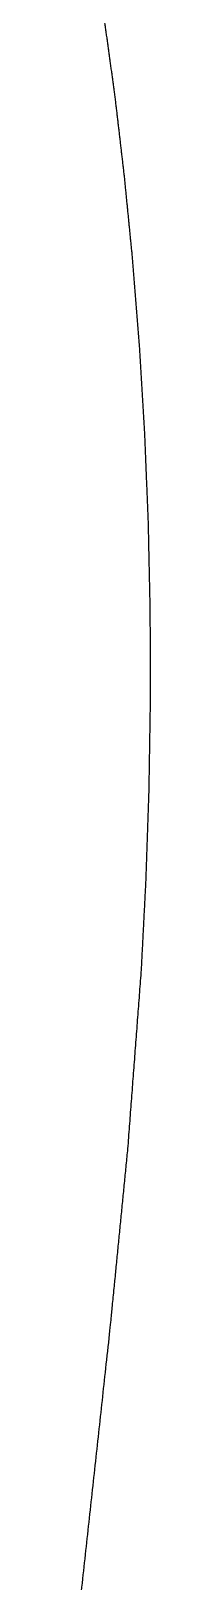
# Model space of a CAD drawing. Header units: feet. Extents: x 3.9 to 4.35, y 0.02 to 1.11.
# Drawn here: x 4.2452 to 4.2516, y 0.809 to 0.9079 of the extents above; entities that cross this region are included whole.
import ezdxf

# ---------------------------------------------------------------- set-up
doc = ezdxf.new("R2010")
doc.units = ezdxf.units.FT
doc.header["$MEASUREMENT"] = 0
doc.layers.add('Standard', color=178, linetype='Continuous', true_color=0x000000)

msp = doc.modelspace()

# ---------------------------------------------------------------- linework, layer by layer
at = {"layer": 'Standard'}
for points in [[(4.249332, 0.903751), (4.248978, 0.906294), (4.248625, 0.908837)], [(4.249332, 0.903751, 0.100315), (4.248978, 0.906294, 0.100315), (4.248625, 0.908837, 0.100315)], [(4.249927, 0.898677), (4.249629, 0.901214), (4.249332, 0.903751)], [(4.249332, 0.903751), (4.249332, 0.903751, 0.050158), (4.249332, 0.903751, 0.100315)], [(4.249927, 0.898677, 0.100315), (4.249629, 0.901214, 0.100315), (4.249332, 0.903751, 0.100315)], [(4.250428, 0.893632), (4.250177, 0.896155), (4.249927, 0.898677)], [(4.249927, 0.898677), (4.249927, 0.898677, 0.050158), (4.249927, 0.898677, 0.100315)], [(4.250428, 0.893632, 0.100315), (4.250177, 0.896155, 0.100315), (4.249927, 0.898677, 0.100315)], [(4.250887, 0.887959), (4.250657, 0.890795), (4.250428, 0.893632)], [(4.250428, 0.893632), (4.250428, 0.893632, 0.050158), (4.250428, 0.893632, 0.100315)], [(4.250887, 0.887959, 0.100315), (4.250657, 0.890795, 0.100315), (4.250428, 0.893632, 0.100315)], [(4.25123, 0.882269), (4.251058, 0.885114), (4.250887, 0.887959)], [(4.250887, 0.887959), (4.250887, 0.887959, 0.050158), (4.250887, 0.887959, 0.100315)], [(4.25123, 0.882269, 0.100315), (4.251058, 0.885114, 0.100315), (4.250887, 0.887959, 0.100315)], [(4.251461, 0.876568), (4.251346, 0.879418), (4.25123, 0.882269)], [(4.25123, 0.882269), (4.25123, 0.882269, 0.050158), (4.25123, 0.882269, 0.100315)], [(4.251461, 0.876568, 0.100315), (4.251346, 0.879418, 0.100315), (4.25123, 0.882269, 0.100315)], [(4.251582, 0.870859), (4.251521, 0.873713), (4.251461, 0.876568)], [(4.251461, 0.876568), (4.251461, 0.876568, 0.050158), (4.251461, 0.876568, 0.100315)], [(4.251582, 0.870859, 0.100315), (4.251521, 0.873713, 0.100315), (4.251461, 0.876568, 0.100315)], [(4.251595, 0.86515), (4.251588, 0.868005), (4.251582, 0.870859)], [(4.251582, 0.870859), (4.251582, 0.870859, 0.050158), (4.251582, 0.870859, 0.100315)], [(4.251595, 0.86515, 0.100315), (4.251588, 0.868005, 0.100315), (4.251582, 0.870859, 0.100315)], [(4.251503, 0.859444), (4.251549, 0.862297), (4.251595, 0.86515)], [(4.251503, 0.859444, 0.100315), (4.251549, 0.862297, 0.100315), (4.251595, 0.86515, 0.100315)], [(4.251595, 0.86515), (4.251595, 0.86515, 0.050158), (4.251595, 0.86515, 0.100315)], [(4.251309, 0.853747), (4.251406, 0.856595), (4.251503, 0.859444)], [(4.251309, 0.853747, 0.100315), (4.251406, 0.856595, 0.100315), (4.251503, 0.859444, 0.100315)], [(4.251503, 0.859444), (4.251503, 0.859444, 0.050158), (4.251503, 0.859444, 0.100315)], [(4.251016, 0.848064), (4.251163, 0.850905), (4.251309, 0.853747)], [(4.251016, 0.848064, 0.100315), (4.251163, 0.850905, 0.100315), (4.251309, 0.853747, 0.100315)], [(4.251309, 0.853747), (4.251309, 0.853747, 0.050158), (4.251309, 0.853747, 0.100315)], [(4.25015, 0.836643), (4.250583, 0.842353), (4.251016, 0.848064)], [(4.25015, 0.836643, 0.100315), (4.250583, 0.842353, 0.100315), (4.251016, 0.848064, 0.100315)], [(4.251016, 0.848064), (4.251016, 0.848064, 0.050158), (4.251016, 0.848064, 0.100315)], [(4.25015, 0.836643), (4.25015, 0.836643, 0.050158), (4.25015, 0.836643, 0.100315)]]:
    msp.add_open_spline(points, degree=2, dxfattribs=at)
for points in [[(4.245198, 0.789616), (4.245863, 0.796039), (4.246527, 0.802462), (4.247775, 0.813851), (4.249022, 0.82524), (4.249586, 0.830942), (4.25015, 0.836643)], [(4.245198, 0.789616, 0.100315), (4.245863, 0.796039, 0.100315), (4.246527, 0.802462, 0.100315), (4.247775, 0.813851, 0.100315), (4.249022, 0.82524, 0.100315), (4.249586, 0.830942, 0.100315), (4.25015, 0.836643, 0.100315)]]:
    msp.add_open_spline(points, degree=2, knots=[406, 406, 406, 407.333333, 407.333333, 408.666667, 408.666667, 410, 410, 410], dxfattribs=at)

doc.saveas('drawing.dxf')
